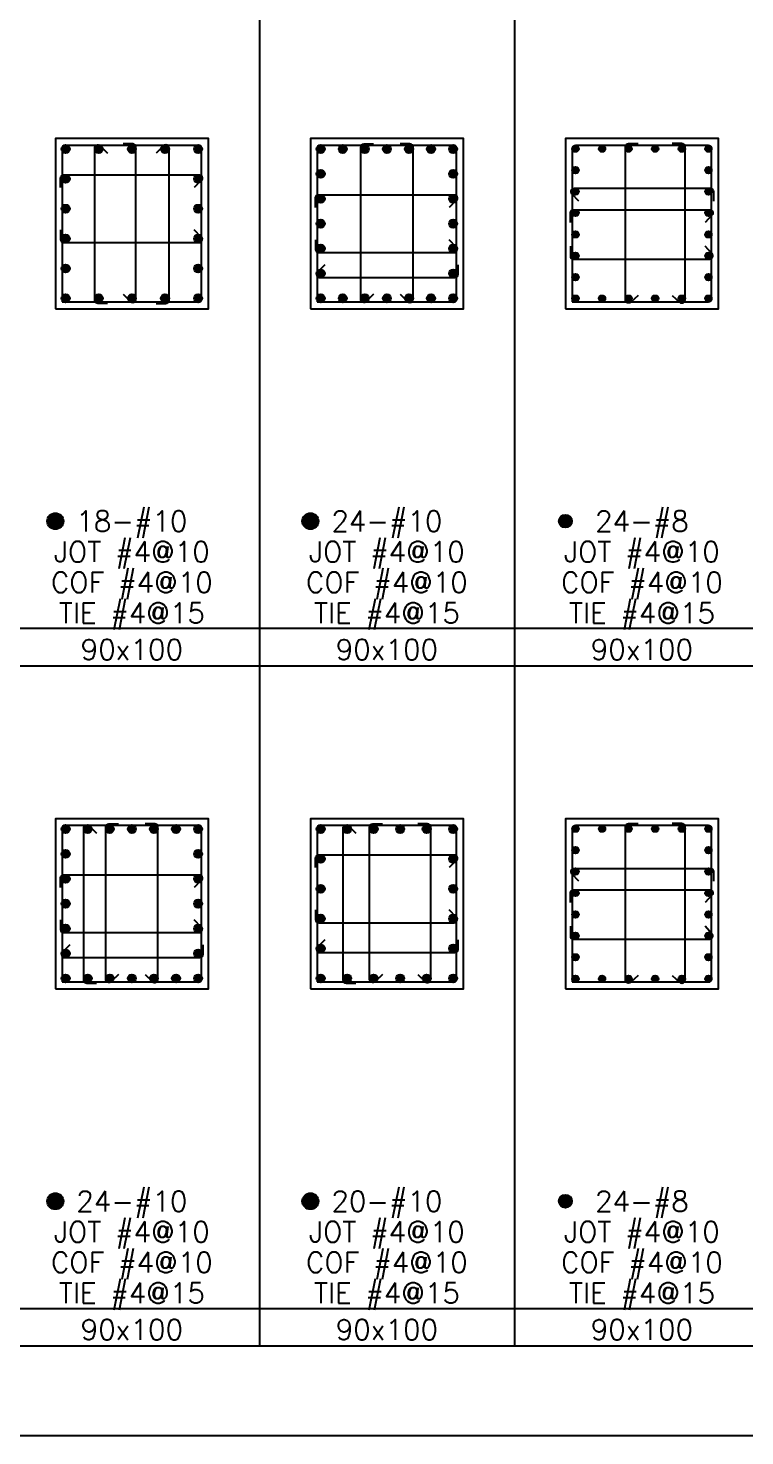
# Model space of a CAD drawing. Header units: millimetres. Extents: x 0 to 31920, y -6088 to 2522.
# Drawn here: x 3621 to 4043, y 0 to 828 of the extents above; entities that cross this region are included whole.
import ezdxf
from ezdxf.enums import TextEntityAlignment as Align

# ---------------------------------------------------------------- set-up
doc = ezdxf.new("R2010")
doc.units = ezdxf.units.MM
doc.header["$MEASUREMENT"] = 0
for name, color, linetype in [('DwFm', 7, 'Continuous'), ('S-RC', 130, 'Continuous'), ('S-REINF', 6, 'Continuous'), ('S-REINFD', 201, 'Continuous'), ('S-STUD', 1, 'Continuous'), ('S-TEXT', 2, 'Continuous')]:
    doc.layers.add(name, color=color, linetype=linetype)
doc.styles.add('CS4', font='romans.shx', dxfattribs={"width": 0.8, "bigfont": 'lsp.shx'})

# ---------------------------------------------------------------- blocks, each defined once
blk = doc.blocks.new('繪圖範圍')
blk.add_lwpolyline([(0, 51.1), (79.8, 51.1), (79.8, 0), (0, 0)], close=True)

msp = doc.modelspace()

# ---------------------------------------------------------------- hatches: boundary and pattern name
at = {"layer": 'S-REINFD'}
h = msp.add_hatch(color=256, dxfattribs=at)
edge = h.paths.add_edge_path()
edge.add_arc((3643.06, 756.94), 2.38, 0, 360)
h = msp.add_hatch(color=256, dxfattribs=at)
edge = h.paths.add_edge_path()
edge.add_arc((3662.53, 756.94), 2.38, 0, 360)
h = msp.add_hatch(color=256, dxfattribs=at)
edge = h.paths.add_edge_path()
edge.add_arc((3682, 756.94), 2.38, 0, 360)
h = msp.add_hatch(color=256, dxfattribs=at)
edge = h.paths.add_edge_path()
edge.add_arc((3701.47, 756.94), 2.38, 0, 360)
h = msp.add_hatch(color=256, dxfattribs=at)
edge = h.paths.add_edge_path()
edge.add_arc((3720.94, 756.94), 2.38, 0, 360)
h = msp.add_hatch(color=256, dxfattribs=at)
edge = h.paths.add_edge_path()
edge.add_arc((3793.06, 756.94), 2.38, 0, 360)
h = msp.add_hatch(color=256, dxfattribs=at)
edge = h.paths.add_edge_path()
edge.add_arc((3806.04, 756.94), 2.38, 0, 360)
h = msp.add_hatch(color=256, dxfattribs=at)
edge = h.paths.add_edge_path()
edge.add_arc((3819.02, 756.94), 2.38, 0, 360)
h = msp.add_hatch(color=256, dxfattribs=at)
edge = h.paths.add_edge_path()
edge.add_arc((3832, 756.94), 2.38, 0, 360)
h = msp.add_hatch(color=256, dxfattribs=at)
edge = h.paths.add_edge_path()
edge.add_arc((3844.98, 756.94), 2.38, 0, 360)
h = msp.add_hatch(color=256, dxfattribs=at)
edge = h.paths.add_edge_path()
edge.add_arc((3857.96, 756.94), 2.38, 0, 360)
h = msp.add_hatch(color=256, dxfattribs=at)
edge = h.paths.add_edge_path()
edge.add_arc((3870.94, 756.94), 2.38, 0, 360)
h = msp.add_hatch(color=256, dxfattribs=at)
edge = h.paths.add_edge_path()
edge.add_arc((3942.91, 757.1), 1.91, 0, 360)
h = msp.add_hatch(color=256, dxfattribs=at)
edge = h.paths.add_edge_path()
edge.add_arc((3958.54, 757.1), 1.91, 0, 360)
h = msp.add_hatch(color=256, dxfattribs=at)
edge = h.paths.add_edge_path()
edge.add_arc((3974.18, 757.1), 1.91, 0, 360)
h = msp.add_hatch(color=256, dxfattribs=at)
edge = h.paths.add_edge_path()
edge.add_arc((3989.82, 757.1), 1.91, 0, 360)
h = msp.add_hatch(color=256, dxfattribs=at)
edge = h.paths.add_edge_path()
edge.add_arc((4005.46, 757.1), 1.91, 0, 360)
h = msp.add_hatch(color=256, dxfattribs=at)
edge = h.paths.add_edge_path()
edge.add_arc((4021.09, 757.1), 1.91, 0, 360)
h = msp.add_hatch(color=256, dxfattribs=at)
edge = h.paths.add_edge_path()
edge.add_arc((3942.91, 744.5), 1.91, 0, 360)
h = msp.add_hatch(color=256, dxfattribs=at)
edge = h.paths.add_edge_path()
edge.add_arc((4021.09, 744.5), 1.91, 0, 360)
h = msp.add_hatch(color=256, dxfattribs=at)
edge = h.paths.add_edge_path()
edge.add_arc((3643.06, 739.36), 2.38, 0, 360)
h = msp.add_hatch(color=256, dxfattribs=at)
edge = h.paths.add_edge_path()
edge.add_arc((3720.94, 739.36), 2.38, 0, 360)
h = msp.add_hatch(color=256, dxfattribs=at)
edge = h.paths.add_edge_path()
edge.add_arc((3793.06, 742.29), 2.38, 0, 360)
h = msp.add_hatch(color=256, dxfattribs=at)
edge = h.paths.add_edge_path()
edge.add_arc((3870.94, 742.29), 2.38, 0, 360)
h = msp.add_hatch(color=256, dxfattribs=at)
edge = h.paths.add_edge_path()
edge.add_arc((3793.06, 727.65), 2.38, 0, 360)
h = msp.add_hatch(color=256, dxfattribs=at)
edge = h.paths.add_edge_path()
edge.add_arc((3870.94, 727.65), 2.38, 0, 360)
h = msp.add_hatch(color=256, dxfattribs=at)
edge = h.paths.add_edge_path()
edge.add_arc((3942.91, 731.9), 1.91, 0, 360)
h = msp.add_hatch(color=256, dxfattribs=at)
edge = h.paths.add_edge_path()
edge.add_arc((4021.09, 731.9), 1.91, 0, 360)
h = msp.add_hatch(color=256, dxfattribs=at)
edge = h.paths.add_edge_path()
edge.add_arc((3643.06, 721.79), 2.38, 0, 360)
h = msp.add_hatch(color=256, dxfattribs=at)
edge = h.paths.add_edge_path()
edge.add_arc((3720.94, 721.79), 2.38, 0, 360)
h = msp.add_hatch(color=256, dxfattribs=at)
edge = h.paths.add_edge_path()
edge.add_arc((3942.91, 719.3), 1.91, 0, 360)
h = msp.add_hatch(color=256, dxfattribs=at)
edge = h.paths.add_edge_path()
edge.add_arc((4021.09, 719.3), 1.91, 0, 360)
h = msp.add_hatch(color=256, dxfattribs=at)
edge = h.paths.add_edge_path()
edge.add_arc((3793.06, 713), 2.38, 0, 360)
h = msp.add_hatch(color=256, dxfattribs=at)
edge = h.paths.add_edge_path()
edge.add_arc((3870.94, 713), 2.38, 0, 360)
h = msp.add_hatch(color=256, dxfattribs=at)
edge = h.paths.add_edge_path()
edge.add_arc((3643.06, 704.21), 2.38, 0, 360)
h = msp.add_hatch(color=256, dxfattribs=at)
edge = h.paths.add_edge_path()
edge.add_arc((3720.94, 704.21), 2.38, 0, 360)
h = msp.add_hatch(color=256, dxfattribs=at)
edge = h.paths.add_edge_path()
edge.add_arc((3942.91, 706.7), 1.91, 0, 360)
h = msp.add_hatch(color=256, dxfattribs=at)
edge = h.paths.add_edge_path()
edge.add_arc((4021.09, 706.7), 1.91, 0, 360)
h = msp.add_hatch(color=256, dxfattribs=at)
edge = h.paths.add_edge_path()
edge.add_arc((3793.06, 698.35), 2.38, 0, 360)
h = msp.add_hatch(color=256, dxfattribs=at)
edge = h.paths.add_edge_path()
edge.add_arc((3870.94, 698.35), 2.38, 0, 360)
h = msp.add_hatch(color=256, dxfattribs=at)
edge = h.paths.add_edge_path()
edge.add_arc((3942.91, 694.1), 1.91, 0, 360)
h = msp.add_hatch(color=256, dxfattribs=at)
edge = h.paths.add_edge_path()
edge.add_arc((4021.09, 694.1), 1.91, 0, 360)
h = msp.add_hatch(color=256, dxfattribs=at)
edge = h.paths.add_edge_path()
edge.add_arc((3643.06, 686.64), 2.38, 0, 360)
h = msp.add_hatch(color=256, dxfattribs=at)
edge = h.paths.add_edge_path()
edge.add_arc((3720.94, 686.64), 2.38, 0, 360)
h = msp.add_hatch(color=256, dxfattribs=at)
edge = h.paths.add_edge_path()
edge.add_arc((3793.06, 683.71), 2.38, 0, 360)
h = msp.add_hatch(color=256, dxfattribs=at)
edge = h.paths.add_edge_path()
edge.add_arc((3870.94, 683.71), 2.38, 0, 360)
h = msp.add_hatch(color=256, dxfattribs=at)
edge = h.paths.add_edge_path()
edge.add_arc((3942.91, 681.5), 1.91, 0, 360)
h = msp.add_hatch(color=256, dxfattribs=at)
edge = h.paths.add_edge_path()
edge.add_arc((4021.09, 681.5), 1.91, 0, 360)
h = msp.add_hatch(color=256, dxfattribs=at)
edge = h.paths.add_edge_path()
edge.add_arc((3643.06, 669.06), 2.38, 0, 360)
h = msp.add_hatch(color=256, dxfattribs=at)
edge = h.paths.add_edge_path()
edge.add_arc((3662.53, 669.06), 2.38, 0, 360)
h = msp.add_hatch(color=256, dxfattribs=at)
edge = h.paths.add_edge_path()
edge.add_arc((3682, 669.06), 2.38, 0, 360)
h = msp.add_hatch(color=256, dxfattribs=at)
edge = h.paths.add_edge_path()
edge.add_arc((3701.47, 669.06), 2.38, 0, 360)
h = msp.add_hatch(color=256, dxfattribs=at)
edge = h.paths.add_edge_path()
edge.add_arc((3720.94, 669.06), 2.38, 0, 360)
h = msp.add_hatch(color=256, dxfattribs=at)
edge = h.paths.add_edge_path()
edge.add_arc((3793.06, 669.06), 2.38, 0, 360)
h = msp.add_hatch(color=256, dxfattribs=at)
edge = h.paths.add_edge_path()
edge.add_arc((3806.04, 669.06), 2.38, 0, 360)
h = msp.add_hatch(color=256, dxfattribs=at)
edge = h.paths.add_edge_path()
edge.add_arc((3819.02, 669.06), 2.38, 0, 360)
h = msp.add_hatch(color=256, dxfattribs=at)
edge = h.paths.add_edge_path()
edge.add_arc((3832, 669.06), 2.38, 0, 360)
h = msp.add_hatch(color=256, dxfattribs=at)
edge = h.paths.add_edge_path()
edge.add_arc((3844.98, 669.06), 2.38, 0, 360)
h = msp.add_hatch(color=256, dxfattribs=at)
edge = h.paths.add_edge_path()
edge.add_arc((3857.96, 669.06), 2.38, 0, 360)
h = msp.add_hatch(color=256, dxfattribs=at)
edge = h.paths.add_edge_path()
edge.add_arc((3870.94, 669.06), 2.38, 0, 360)
h = msp.add_hatch(color=256, dxfattribs=at)
edge = h.paths.add_edge_path()
edge.add_arc((3942.91, 668.91), 1.91, 0, 360)
h = msp.add_hatch(color=256, dxfattribs=at)
edge = h.paths.add_edge_path()
edge.add_arc((3958.54, 668.91), 1.91, 0, 360)
h = msp.add_hatch(color=256, dxfattribs=at)
edge = h.paths.add_edge_path()
edge.add_arc((3974.18, 668.91), 1.91, 0, 360)
h = msp.add_hatch(color=256, dxfattribs=at)
edge = h.paths.add_edge_path()
edge.add_arc((3989.82, 668.91), 1.91, 0, 360)
h = msp.add_hatch(color=256, dxfattribs=at)
edge = h.paths.add_edge_path()
edge.add_arc((4005.46, 668.91), 1.91, 0, 360)
h = msp.add_hatch(color=256, dxfattribs=at)
edge = h.paths.add_edge_path()
edge.add_arc((4021.09, 668.91), 1.91, 0, 360)
h = msp.add_hatch(color=256, dxfattribs=at)
edge = h.paths.add_edge_path()
edge.add_arc((3637, 538), 4.76, 0, 360)
h = msp.add_hatch(color=256, dxfattribs=at)
edge = h.paths.add_edge_path()
edge.add_arc((3787, 538), 4.76, 0, 360)
h = msp.add_hatch(color=256, dxfattribs=at)
edge = h.paths.add_edge_path()
edge.add_arc((3937, 538), 3.81, 0, 360)
h = msp.add_hatch(color=256, dxfattribs=at)
edge = h.paths.add_edge_path()
edge.add_arc((3643.06, 356.94), 2.38, 0, 360)
h = msp.add_hatch(color=256, dxfattribs=at)
edge = h.paths.add_edge_path()
edge.add_arc((3656.04, 356.94), 2.38, 0, 360)
h = msp.add_hatch(color=256, dxfattribs=at)
edge = h.paths.add_edge_path()
edge.add_arc((3669.02, 356.94), 2.38, 0, 360)
h = msp.add_hatch(color=256, dxfattribs=at)
edge = h.paths.add_edge_path()
edge.add_arc((3682, 356.94), 2.38, 0, 360)
h = msp.add_hatch(color=256, dxfattribs=at)
edge = h.paths.add_edge_path()
edge.add_arc((3694.98, 356.94), 2.38, 0, 360)
h = msp.add_hatch(color=256, dxfattribs=at)
edge = h.paths.add_edge_path()
edge.add_arc((3707.96, 356.94), 2.38, 0, 360)
h = msp.add_hatch(color=256, dxfattribs=at)
edge = h.paths.add_edge_path()
edge.add_arc((3720.94, 356.94), 2.38, 0, 360)
h = msp.add_hatch(color=256, dxfattribs=at)
edge = h.paths.add_edge_path()
edge.add_arc((3793.06, 356.94), 2.38, 0, 360)
h = msp.add_hatch(color=256, dxfattribs=at)
edge = h.paths.add_edge_path()
edge.add_arc((3808.64, 356.94), 2.38, 0, 360)
h = msp.add_hatch(color=256, dxfattribs=at)
edge = h.paths.add_edge_path()
edge.add_arc((3824.21, 356.94), 2.38, 0, 360)
h = msp.add_hatch(color=256, dxfattribs=at)
edge = h.paths.add_edge_path()
edge.add_arc((3839.79, 356.94), 2.38, 0, 360)
h = msp.add_hatch(color=256, dxfattribs=at)
edge = h.paths.add_edge_path()
edge.add_arc((3855.36, 356.94), 2.38, 0, 360)
h = msp.add_hatch(color=256, dxfattribs=at)
edge = h.paths.add_edge_path()
edge.add_arc((3870.94, 356.94), 2.38, 0, 360)
h = msp.add_hatch(color=256, dxfattribs=at)
edge = h.paths.add_edge_path()
edge.add_arc((3942.91, 357.1), 1.91, 0, 360)
h = msp.add_hatch(color=256, dxfattribs=at)
edge = h.paths.add_edge_path()
edge.add_arc((3958.54, 357.1), 1.91, 0, 360)
h = msp.add_hatch(color=256, dxfattribs=at)
edge = h.paths.add_edge_path()
edge.add_arc((3974.18, 357.1), 1.91, 0, 360)
h = msp.add_hatch(color=256, dxfattribs=at)
edge = h.paths.add_edge_path()
edge.add_arc((3989.82, 357.1), 1.91, 0, 360)
h = msp.add_hatch(color=256, dxfattribs=at)
edge = h.paths.add_edge_path()
edge.add_arc((4005.46, 357.1), 1.91, 0, 360)
h = msp.add_hatch(color=256, dxfattribs=at)
edge = h.paths.add_edge_path()
edge.add_arc((4021.09, 357.1), 1.91, 0, 360)
h = msp.add_hatch(color=256, dxfattribs=at)
edge = h.paths.add_edge_path()
edge.add_arc((3643.06, 342.29), 2.38, 0, 360)
h = msp.add_hatch(color=256, dxfattribs=at)
edge = h.paths.add_edge_path()
edge.add_arc((3720.94, 342.29), 2.38, 0, 360)
h = msp.add_hatch(color=256, dxfattribs=at)
edge = h.paths.add_edge_path()
edge.add_arc((3793.06, 339.36), 2.38, 0, 360)
h = msp.add_hatch(color=256, dxfattribs=at)
edge = h.paths.add_edge_path()
edge.add_arc((3870.94, 339.36), 2.38, 0, 360)
h = msp.add_hatch(color=256, dxfattribs=at)
edge = h.paths.add_edge_path()
edge.add_arc((3942.91, 344.5), 1.91, 0, 360)
h = msp.add_hatch(color=256, dxfattribs=at)
edge = h.paths.add_edge_path()
edge.add_arc((4021.09, 344.5), 1.91, 0, 360)
h = msp.add_hatch(color=256, dxfattribs=at)
edge = h.paths.add_edge_path()
edge.add_arc((3942.91, 331.9), 1.91, 0, 360)
h = msp.add_hatch(color=256, dxfattribs=at)
edge = h.paths.add_edge_path()
edge.add_arc((4021.09, 331.9), 1.91, 0, 360)
h = msp.add_hatch(color=256, dxfattribs=at)
edge = h.paths.add_edge_path()
edge.add_arc((3643.06, 327.65), 2.38, 0, 360)
h = msp.add_hatch(color=256, dxfattribs=at)
edge = h.paths.add_edge_path()
edge.add_arc((3720.94, 327.65), 2.38, 0, 360)
h = msp.add_hatch(color=256, dxfattribs=at)
edge = h.paths.add_edge_path()
edge.add_arc((3793.06, 321.79), 2.38, 0, 360)
h = msp.add_hatch(color=256, dxfattribs=at)
edge = h.paths.add_edge_path()
edge.add_arc((3870.94, 321.79), 2.38, 0, 360)
h = msp.add_hatch(color=256, dxfattribs=at)
edge = h.paths.add_edge_path()
edge.add_arc((3643.06, 313), 2.38, 0, 360)
h = msp.add_hatch(color=256, dxfattribs=at)
edge = h.paths.add_edge_path()
edge.add_arc((3720.94, 313), 2.38, 0, 360)
h = msp.add_hatch(color=256, dxfattribs=at)
edge = h.paths.add_edge_path()
edge.add_arc((3942.91, 319.3), 1.91, 0, 360)
h = msp.add_hatch(color=256, dxfattribs=at)
edge = h.paths.add_edge_path()
edge.add_arc((4021.09, 319.3), 1.91, 0, 360)
h = msp.add_hatch(color=256, dxfattribs=at)
edge = h.paths.add_edge_path()
edge.add_arc((3793.06, 304.21), 2.38, 0, 360)
h = msp.add_hatch(color=256, dxfattribs=at)
edge = h.paths.add_edge_path()
edge.add_arc((3870.94, 304.21), 2.38, 0, 360)
h = msp.add_hatch(color=256, dxfattribs=at)
edge = h.paths.add_edge_path()
edge.add_arc((3942.91, 306.7), 1.91, 0, 360)
h = msp.add_hatch(color=256, dxfattribs=at)
edge = h.paths.add_edge_path()
edge.add_arc((4021.09, 306.7), 1.91, 0, 360)
h = msp.add_hatch(color=256, dxfattribs=at)
edge = h.paths.add_edge_path()
edge.add_arc((3643.06, 298.35), 2.38, 0, 360)
h = msp.add_hatch(color=256, dxfattribs=at)
edge = h.paths.add_edge_path()
edge.add_arc((3720.94, 298.35), 2.38, 0, 360)
h = msp.add_hatch(color=256, dxfattribs=at)
edge = h.paths.add_edge_path()
edge.add_arc((3942.91, 294.1), 1.91, 0, 360)
h = msp.add_hatch(color=256, dxfattribs=at)
edge = h.paths.add_edge_path()
edge.add_arc((4021.09, 294.1), 1.91, 0, 360)
h = msp.add_hatch(color=256, dxfattribs=at)
edge = h.paths.add_edge_path()
edge.add_arc((3643.06, 283.71), 2.38, 0, 360)
h = msp.add_hatch(color=256, dxfattribs=at)
edge = h.paths.add_edge_path()
edge.add_arc((3720.94, 283.71), 2.38, 0, 360)
h = msp.add_hatch(color=256, dxfattribs=at)
edge = h.paths.add_edge_path()
edge.add_arc((3793.06, 286.64), 2.38, 0, 360)
h = msp.add_hatch(color=256, dxfattribs=at)
edge = h.paths.add_edge_path()
edge.add_arc((3870.94, 286.64), 2.38, 0, 360)
h = msp.add_hatch(color=256, dxfattribs=at)
edge = h.paths.add_edge_path()
edge.add_arc((3942.91, 281.5), 1.91, 0, 360)
h = msp.add_hatch(color=256, dxfattribs=at)
edge = h.paths.add_edge_path()
edge.add_arc((4021.09, 281.5), 1.91, 0, 360)
h = msp.add_hatch(color=256, dxfattribs=at)
edge = h.paths.add_edge_path()
edge.add_arc((3643.06, 269.06), 2.38, 0, 360)
h = msp.add_hatch(color=256, dxfattribs=at)
edge = h.paths.add_edge_path()
edge.add_arc((3656.04, 269.06), 2.38, 0, 360)
h = msp.add_hatch(color=256, dxfattribs=at)
edge = h.paths.add_edge_path()
edge.add_arc((3669.02, 269.06), 2.38, 0, 360)
h = msp.add_hatch(color=256, dxfattribs=at)
edge = h.paths.add_edge_path()
edge.add_arc((3682, 269.06), 2.38, 0, 360)
h = msp.add_hatch(color=256, dxfattribs=at)
edge = h.paths.add_edge_path()
edge.add_arc((3694.98, 269.06), 2.38, 0, 360)
h = msp.add_hatch(color=256, dxfattribs=at)
edge = h.paths.add_edge_path()
edge.add_arc((3707.96, 269.06), 2.38, 0, 360)
h = msp.add_hatch(color=256, dxfattribs=at)
edge = h.paths.add_edge_path()
edge.add_arc((3720.94, 269.06), 2.38, 0, 360)
h = msp.add_hatch(color=256, dxfattribs=at)
edge = h.paths.add_edge_path()
edge.add_arc((3793.06, 269.06), 2.38, 0, 360)
h = msp.add_hatch(color=256, dxfattribs=at)
edge = h.paths.add_edge_path()
edge.add_arc((3808.64, 269.06), 2.38, 0, 360)
h = msp.add_hatch(color=256, dxfattribs=at)
edge = h.paths.add_edge_path()
edge.add_arc((3824.21, 269.06), 2.38, 0, 360)
h = msp.add_hatch(color=256, dxfattribs=at)
edge = h.paths.add_edge_path()
edge.add_arc((3839.79, 269.06), 2.38, 0, 360)
h = msp.add_hatch(color=256, dxfattribs=at)
edge = h.paths.add_edge_path()
edge.add_arc((3855.36, 269.06), 2.38, 0, 360)
h = msp.add_hatch(color=256, dxfattribs=at)
edge = h.paths.add_edge_path()
edge.add_arc((3870.94, 269.06), 2.38, 0, 360)
h = msp.add_hatch(color=256, dxfattribs=at)
edge = h.paths.add_edge_path()
edge.add_arc((3942.91, 268.91), 1.91, 0, 360)
h = msp.add_hatch(color=256, dxfattribs=at)
edge = h.paths.add_edge_path()
edge.add_arc((3958.54, 268.91), 1.91, 0, 360)
h = msp.add_hatch(color=256, dxfattribs=at)
edge = h.paths.add_edge_path()
edge.add_arc((3974.18, 268.91), 1.91, 0, 360)
h = msp.add_hatch(color=256, dxfattribs=at)
edge = h.paths.add_edge_path()
edge.add_arc((3989.82, 268.91), 1.91, 0, 360)
h = msp.add_hatch(color=256, dxfattribs=at)
edge = h.paths.add_edge_path()
edge.add_arc((4005.46, 268.91), 1.91, 0, 360)
h = msp.add_hatch(color=256, dxfattribs=at)
edge = h.paths.add_edge_path()
edge.add_arc((4021.09, 268.91), 1.91, 0, 360)
h = msp.add_hatch(color=256, dxfattribs=at)
edge = h.paths.add_edge_path()
edge.add_arc((3637, 138), 4.76, 0, 360)
h = msp.add_hatch(color=256, dxfattribs=at)
edge = h.paths.add_edge_path()
edge.add_arc((3787, 138), 4.76, 0, 360)
h = msp.add_hatch(color=256, dxfattribs=at)
edge = h.paths.add_edge_path()
edge.add_arc((3937, 138), 3.81, 0, 360)

# ---------------------------------------------------------------- linework, layer by layer
at = {"layer": 'S-RC'}
for points in [[(3637, 663), (3727, 663), (3727, 763), (3637, 763), (3637, 663)], [(3787, 663), (3877, 663), (3877, 763), (3787, 763), (3787, 663)], [(3937, 663), (4027, 663), (4027, 763), (3937, 763), (3937, 663)], [(3637, 263), (3727, 263), (3727, 363), (3637, 363), (3637, 263)], [(3787, 263), (3877, 263), (3877, 363), (3787, 363), (3787, 263)], [(3937, 263), (4027, 263), (4027, 363), (3937, 363), (3937, 263)]]:
    msp.add_lwpolyline(points, dxfattribs=at)
at = {"layer": 'S-REINF', "color": 2}
for points in [[(3641, 667), (3721.1, 667, 0.414214), (3723, 668.9), (3723, 757.1, 0.414214), (3721.1, 759), (3642.9, 759, 0.414214), (3641, 757.1), (3641, 667)], [(3667.65, 666.06), (3662.05, 666.06, -0.414214), (3660.15, 667.96), (3660.15, 757.4, -0.665297), (3663.38, 758.75), (3667.65, 754.56)], [(3676.88, 671.44), (3681.15, 667.25, 0.665297), (3684.38, 668.6), (3684.38, 758.04, 0.414214), (3682.48, 759.94), (3676.88, 759.94)], [(3696.35, 666.06), (3701.95, 666.06, 0.414214), (3703.85, 667.96), (3703.85, 757.4, 0.665297), (3700.62, 758.75), (3696.35, 754.56)], [(3791, 667), (3871.1, 667, 0.414214), (3873, 668.9), (3873, 757.1, 0.414214), (3871.1, 759), (3792.9, 759, 0.414214), (3791, 757.1), (3791, 667)], [(3824.14, 671.44), (3819.87, 667.25, -0.665297), (3816.64, 668.6), (3816.64, 758.04, -0.414214), (3818.54, 759.94), (3824.14, 759.94)], [(3839.86, 671.44), (3844.13, 667.25, 0.665297), (3847.36, 668.6), (3847.36, 758.04, 0.414214), (3845.46, 759.94), (3839.86, 759.94)], [(3941, 667), (4021.1, 667, 0.414214), (4023, 668.9), (4023, 757.1, 0.414214), (4021.1, 759), (3942.9, 759, 0.414214), (3941, 757.1), (3941, 667)], [(3979.78, 670.81), (3975.46, 666.84, -0.653352), (3972.28, 668.24), (3972.28, 758.19, -0.414214), (3974.18, 760.1), (3979.78, 760.1)], [(3999.86, 670.81), (4004.18, 666.84, 0.653352), (4007.36, 668.24), (4007.36, 758.19, 0.414214), (4005.46, 760.1), (3999.86, 760.1)], [(3640.06, 734.24), (3640.06, 739.84, -0.414214), (3641.96, 741.74), (3721.4, 741.74, -0.665297), (3722.75, 738.51), (3718.55, 734.24)], [(3790.06, 722.53), (3790.06, 728.13, -0.414214), (3791.96, 730.03), (3871.4, 730.03, -0.665297), (3872.75, 726.79), (3868.55, 722.53)], [(3944.81, 726.3), (3940.84, 730.62, -0.653352), (3942.24, 733.8), (4022.2, 733.8, -0.414214), (4024.09, 731.9), (4024.09, 726.3)], [(3939.91, 713.7), (3939.91, 719.3, -0.414214), (3941.8, 721.2), (4021.76, 721.2, -0.653352), (4023.16, 718.02), (4019.19, 713.7)], [(3640.06, 709.33), (3640.06, 703.73, 0.414214), (3641.96, 701.83), (3721.4, 701.83, 0.665297), (3722.75, 705.06), (3718.55, 709.33)], [(3790.06, 703.47), (3790.06, 697.87, 0.414214), (3791.96, 695.97), (3871.4, 695.97, 0.665297), (3872.75, 699.21), (3868.55, 703.47)], [(3939.91, 699.7), (3939.91, 694.1, 0.414214), (3941.8, 692.2), (4021.76, 692.2, 0.653352), (4023.16, 695.38), (4019.19, 699.7)], [(3795.45, 688.83), (3791.25, 684.56, 0.665297), (3792.6, 681.33), (3872.04, 681.33, 0.414214), (3873.94, 683.23), (3873.94, 688.83)], [(3641, 267), (3721.1, 267, 0.414214), (3723, 268.9), (3723, 357.1, 0.414214), (3721.1, 359), (3642.9, 359, 0.414214), (3641, 357.1), (3641, 267)], [(3661.16, 266.06), (3655.56, 266.06, -0.414214), (3653.66, 267.96), (3653.66, 357.4, -0.665297), (3656.89, 358.75), (3661.16, 354.55)], [(3674.14, 271.44), (3669.87, 267.25, -0.665297), (3666.64, 268.6), (3666.64, 358.04, -0.414214), (3668.54, 359.94), (3674.14, 359.94)], [(3689.86, 271.44), (3694.13, 267.25, 0.665297), (3697.36, 268.6), (3697.36, 358.04, 0.414214), (3695.46, 359.94), (3689.86, 359.94)], [(3791, 267), (3871.1, 267, 0.414214), (3873, 268.9), (3873, 357.1, 0.414214), (3871.1, 359), (3792.9, 359, 0.414214), (3791, 357.1), (3791, 267)], [(3813.76, 266.06), (3808.16, 266.06, -0.414214), (3806.26, 267.96), (3806.26, 357.4, -0.665297), (3809.49, 358.75), (3813.76, 354.55)], [(3829.33, 271.44), (3825.06, 267.25, -0.665297), (3821.83, 268.6), (3821.83, 358.04, -0.414214), (3823.73, 359.94), (3829.33, 359.94)], [(3850.24, 271.44), (3854.51, 267.25, 0.665297), (3857.74, 268.6), (3857.74, 358.04, 0.414214), (3855.84, 359.94), (3850.24, 359.94)], [(3941, 267), (4021.1, 267, 0.414214), (4023, 268.9), (4023, 357.1, 0.414214), (4021.1, 359), (3942.9, 359, 0.414214), (3941, 357.1), (3941, 267)], [(3979.78, 270.81), (3975.46, 266.84, -0.653352), (3972.28, 268.24), (3972.28, 358.2, -0.414214), (3974.18, 360.1), (3979.78, 360.1)], [(3999.86, 270.81), (4004.18, 266.84, 0.653352), (4007.36, 268.24), (4007.36, 358.2, 0.414214), (4005.46, 360.1), (3999.86, 360.1)], [(3790.06, 334.24), (3790.06, 339.84, -0.414214), (3791.96, 341.74), (3871.4, 341.74, -0.665297), (3872.75, 338.51), (3868.55, 334.24)], [(3944.81, 326.3), (3940.84, 330.62, -0.653352), (3942.24, 333.8), (4022.2, 333.8, -0.414214), (4024.09, 331.9), (4024.09, 326.3)], [(3640.06, 322.53), (3640.06, 328.13, -0.414214), (3641.96, 330.03), (3721.4, 330.03, -0.665297), (3722.75, 326.79), (3718.55, 322.53)], [(3939.91, 313.7), (3939.91, 319.3, -0.414214), (3941.8, 321.2), (4021.76, 321.2, -0.653352), (4023.16, 318.02), (4019.19, 313.7)], [(3790.06, 309.33), (3790.06, 303.73, 0.414214), (3791.96, 301.83), (3871.4, 301.83, 0.665297), (3872.75, 305.06), (3868.55, 309.33)], [(3640.06, 303.47), (3640.06, 297.87, 0.414214), (3641.96, 295.97), (3721.4, 295.97, 0.665297), (3722.75, 299.21), (3718.55, 303.47)], [(3939.91, 299.7), (3939.91, 294.1, 0.414214), (3941.8, 292.2), (4021.76, 292.2, 0.653352), (4023.16, 295.38), (4019.19, 299.7)], [(3795.45, 291.76), (3791.25, 287.49, 0.665297), (3792.6, 284.26), (3872.04, 284.26, 0.414214), (3873.94, 286.16), (3873.94, 291.76)], [(3645.45, 288.83), (3641.25, 284.56, 0.665297), (3642.6, 281.33), (3722.04, 281.33, 0.414214), (3723.94, 283.23), (3723.94, 288.83)]]:
    msp.add_lwpolyline(points, format="xyb", dxfattribs=at)
at = {"layer": 'S-REINFD'}
for centre, radius in [((3643.06, 756.94), 2.38), ((3662.53, 756.94), 2.38), ((3682, 756.94), 2.38), ((3701.47, 756.94), 2.38), ((3720.94, 756.94), 2.38), ((3793.06, 756.94), 2.38), ((3806.04, 756.94), 2.38), ((3819.02, 756.94), 2.38), ((3832, 756.94), 2.38), ((3844.98, 756.94), 2.38), ((3857.96, 756.94), 2.38), ((3870.94, 756.94), 2.38), ((3942.91, 757.1), 1.91), ((3958.54, 757.1), 1.91), ((3974.18, 757.1), 1.91), ((3989.82, 757.1), 1.91), ((4005.46, 757.1), 1.91), ((4021.09, 757.1), 1.91), ((3942.91, 744.5), 1.91), ((4021.09, 744.5), 1.91), ((3643.06, 739.36), 2.38), ((3720.94, 739.36), 2.38), ((3793.06, 742.29), 2.38), ((3870.94, 742.29), 2.38), ((3793.06, 727.65), 2.38), ((3870.94, 727.65), 2.38), ((3942.91, 731.9), 1.91), ((4021.09, 731.9), 1.91), ((3643.06, 721.79), 2.38), ((3720.94, 721.79), 2.38), ((3942.91, 719.3), 1.91), ((4021.09, 719.3), 1.91), ((3793.06, 713), 2.38), ((3870.94, 713), 2.38), ((3643.06, 704.21), 2.38), ((3720.94, 704.21), 2.38), ((3942.91, 706.7), 1.91), ((4021.09, 706.7), 1.91), ((3793.06, 698.35), 2.38), ((3870.94, 698.35), 2.38), ((3942.91, 694.1), 1.91), ((4021.09, 694.1), 1.91), ((3643.06, 686.64), 2.38), ((3720.94, 686.64), 2.38), ((3793.06, 683.71), 2.38), ((3870.94, 683.71), 2.38), ((3942.91, 681.5), 1.91), ((4021.09, 681.5), 1.91), ((3643.06, 669.06), 2.38), ((3662.53, 669.06), 2.38), ((3682, 669.06), 2.38), ((3701.47, 669.06), 2.38), ((3720.94, 669.06), 2.38), ((3793.06, 669.06), 2.38), ((3806.04, 669.06), 2.38), ((3819.02, 669.06), 2.38), ((3832, 669.06), 2.38), ((3844.98, 669.06), 2.38), ((3857.96, 669.06), 2.38), ((3870.94, 669.06), 2.38), ((3942.91, 668.91), 1.91), ((3958.54, 668.91), 1.91), ((3974.18, 668.91), 1.91), ((3989.82, 668.91), 1.91), ((4005.46, 668.91), 1.91), ((4021.09, 668.91), 1.91), ((3637, 538), 4.76), ((3787, 538), 4.76), ((3937, 538), 3.81), ((3643.06, 356.94), 2.38), ((3656.04, 356.94), 2.38), ((3669.02, 356.94), 2.38), ((3682, 356.94), 2.38), ((3694.98, 356.94), 2.38), ((3707.96, 356.94), 2.38), ((3720.94, 356.94), 2.38), ((3793.06, 356.94), 2.38), ((3808.64, 356.94), 2.38), ((3824.21, 356.94), 2.38), ((3839.79, 356.94), 2.38), ((3855.36, 356.94), 2.38), ((3870.94, 356.94), 2.38), ((3942.91, 357.1), 1.91), ((3958.54, 357.1), 1.91), ((3974.18, 357.1), 1.91), ((3989.82, 357.1), 1.91), ((4005.46, 357.1), 1.91), ((4021.09, 357.1), 1.91), ((3643.06, 342.29), 2.38), ((3720.94, 342.29), 2.38), ((3793.06, 339.36), 2.38), ((3870.94, 339.36), 2.38), ((3942.91, 344.5), 1.91), ((4021.09, 344.5), 1.91), ((3942.91, 331.9), 1.91), ((4021.09, 331.9), 1.91), ((3643.06, 327.65), 2.38), ((3720.94, 327.65), 2.38), ((3793.06, 321.79), 2.38), ((3870.94, 321.79), 2.38), ((3643.06, 313), 2.38), ((3720.94, 313), 2.38), ((3942.91, 319.3), 1.91), ((4021.09, 319.3), 1.91), ((3793.06, 304.21), 2.38), ((3870.94, 304.21), 2.38), ((3942.91, 306.7), 1.91), ((4021.09, 306.7), 1.91), ((3643.06, 298.35), 2.38), ((3720.94, 298.35), 2.38), ((3942.91, 294.1), 1.91), ((4021.09, 294.1), 1.91), ((3643.06, 283.71), 2.38), ((3720.94, 283.71), 2.38), ((3793.06, 286.64), 2.38), ((3870.94, 286.64), 2.38), ((3942.91, 281.5), 1.91), ((4021.09, 281.5), 1.91), ((3643.06, 269.06), 2.38), ((3656.04, 269.06), 2.38), ((3669.02, 269.06), 2.38), ((3682, 269.06), 2.38), ((3694.98, 269.06), 2.38), ((3707.96, 269.06), 2.38), ((3720.94, 269.06), 2.38), ((3793.06, 269.06), 2.38), ((3808.64, 269.06), 2.38), ((3824.21, 269.06), 2.38), ((3839.79, 269.06), 2.38), ((3855.36, 269.06), 2.38), ((3870.94, 269.06), 2.38), ((3942.91, 268.91), 1.91), ((3958.54, 268.91), 1.91), ((3974.18, 268.91), 1.91), ((3989.82, 268.91), 1.91), ((4005.46, 268.91), 1.91), ((4021.09, 268.91), 1.91), ((3637, 138), 4.76), ((3787, 138), 4.76), ((3937, 138), 3.81)]:
    msp.add_circle(centre, radius, dxfattribs=at)
at = {"layer": 'S-STUD'}
for p, q in [((3757, 2014), (3757, 53)), ((3907, 2014), (3907, 53)), ((3207, 475), (6217, 475)), ((3207, 453), (6217, 453)), ((3207, 75), (6217, 75)), ((3207, 53), (6217, 53))]:
    msp.add_line(p, q, dxfattribs=at)

# ---------------------------------------------------------------- block references
at = {"layer": 'DwFm', "xscale": 40, "yscale": 40, "zscale": 40}
msp.add_blockref('繪圖範圍', (3192, 0), dxfattribs=at)

# ---------------------------------------------------------------- texts
at = {"layer": 'S-TEXT', "style": 'CS4'}
for s, p in [('18-#10', (3682, 532)), ('24-#10', (3832, 532)), ('24-#8', (3982, 532)), ('JOT #4@10', (3682, 514)), ('JOT #4@10', (3832, 514)), ('JOT #4@10', (3982, 514)), ('COF #4@10', (3682, 496)), ('COF #4@10', (3832, 496)), ('COF #4@10', (3982, 496)), ('TIE #4@15', (3682, 478)), ('TIE #4@15', (3832, 478)), ('TIE #4@15', (3982, 478)), ('90x100', (3682, 456.5)), ('90x100', (3832, 456.5)), ('90x100', (3982, 456.5)), ('24-#10', (3682, 132)), ('20-#10', (3832, 132)), ('24-#8', (3982, 132)), ('JOT #4@10', (3682, 114)), ('JOT #4@10', (3832, 114)), ('JOT #4@10', (3982, 114)), ('COF #4@10', (3682, 96)), ('COF #4@10', (3832, 96)), ('COF #4@10', (3982, 96)), ('TIE #4@15', (3682, 78)), ('TIE #4@15', (3832, 78)), ('TIE #4@15', (3982, 78)), ('90x100', (3682, 56.5)), ('90x100', (3832, 56.5)), ('90x100', (3982, 56.5))]:
    msp.add_text(s, height=12, dxfattribs=at).set_placement(p, align=Align.CENTER)

doc.saveas('drawing.dxf')
